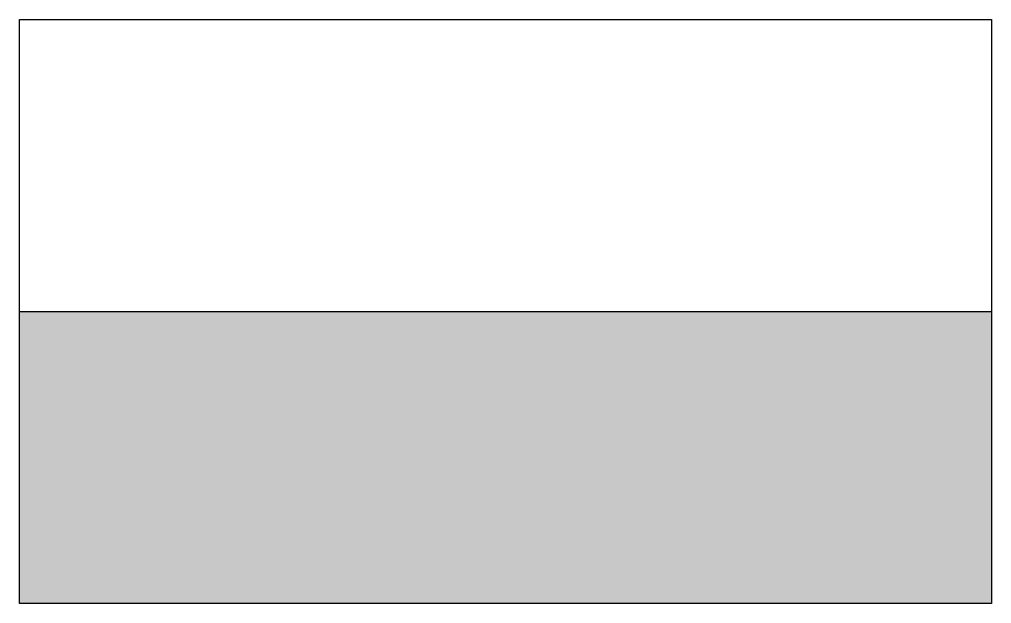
# Model space of a CAD drawing. Header units: inches. Extents: x 35.42 to 40.57, y 16.04 to 19.13.
import ezdxf

# ---------------------------------------------------------------- set-up
doc = ezdxf.new("R2010")
doc.units = ezdxf.units.IN
doc.header["$MEASUREMENT"] = 0

msp = doc.modelspace()

# ---------------------------------------------------------------- hatches: boundary and pattern name
msp.add_hatch(color=0).paths.add_polyline_path([(40.5663, 17.5861), (35.4489, 17.5861), (35.4228, 17.5861), (35.4228, 16.0413), (40.5663, 16.0413)])

# ---------------------------------------------------------------- linework, layer by layer
for p, q in [((35.4228, 19.1308), (40.5663, 19.1308)), ((35.4228, 17.5861), (35.4228, 19.1308)), ((40.5663, 19.1308), (40.5663, 17.5861)), ((35.4228, 16.0413), (35.4228, 17.5861)), ((35.4228, 17.5861), (35.4489, 17.5861)), ((35.4489, 17.5861), (40.5663, 17.5861)), ((40.5663, 17.5861), (40.5663, 16.0413)), ((40.5663, 16.0413), (35.4228, 16.0413))]:
    msp.add_line(p, q)

doc.saveas('drawing.dxf')
